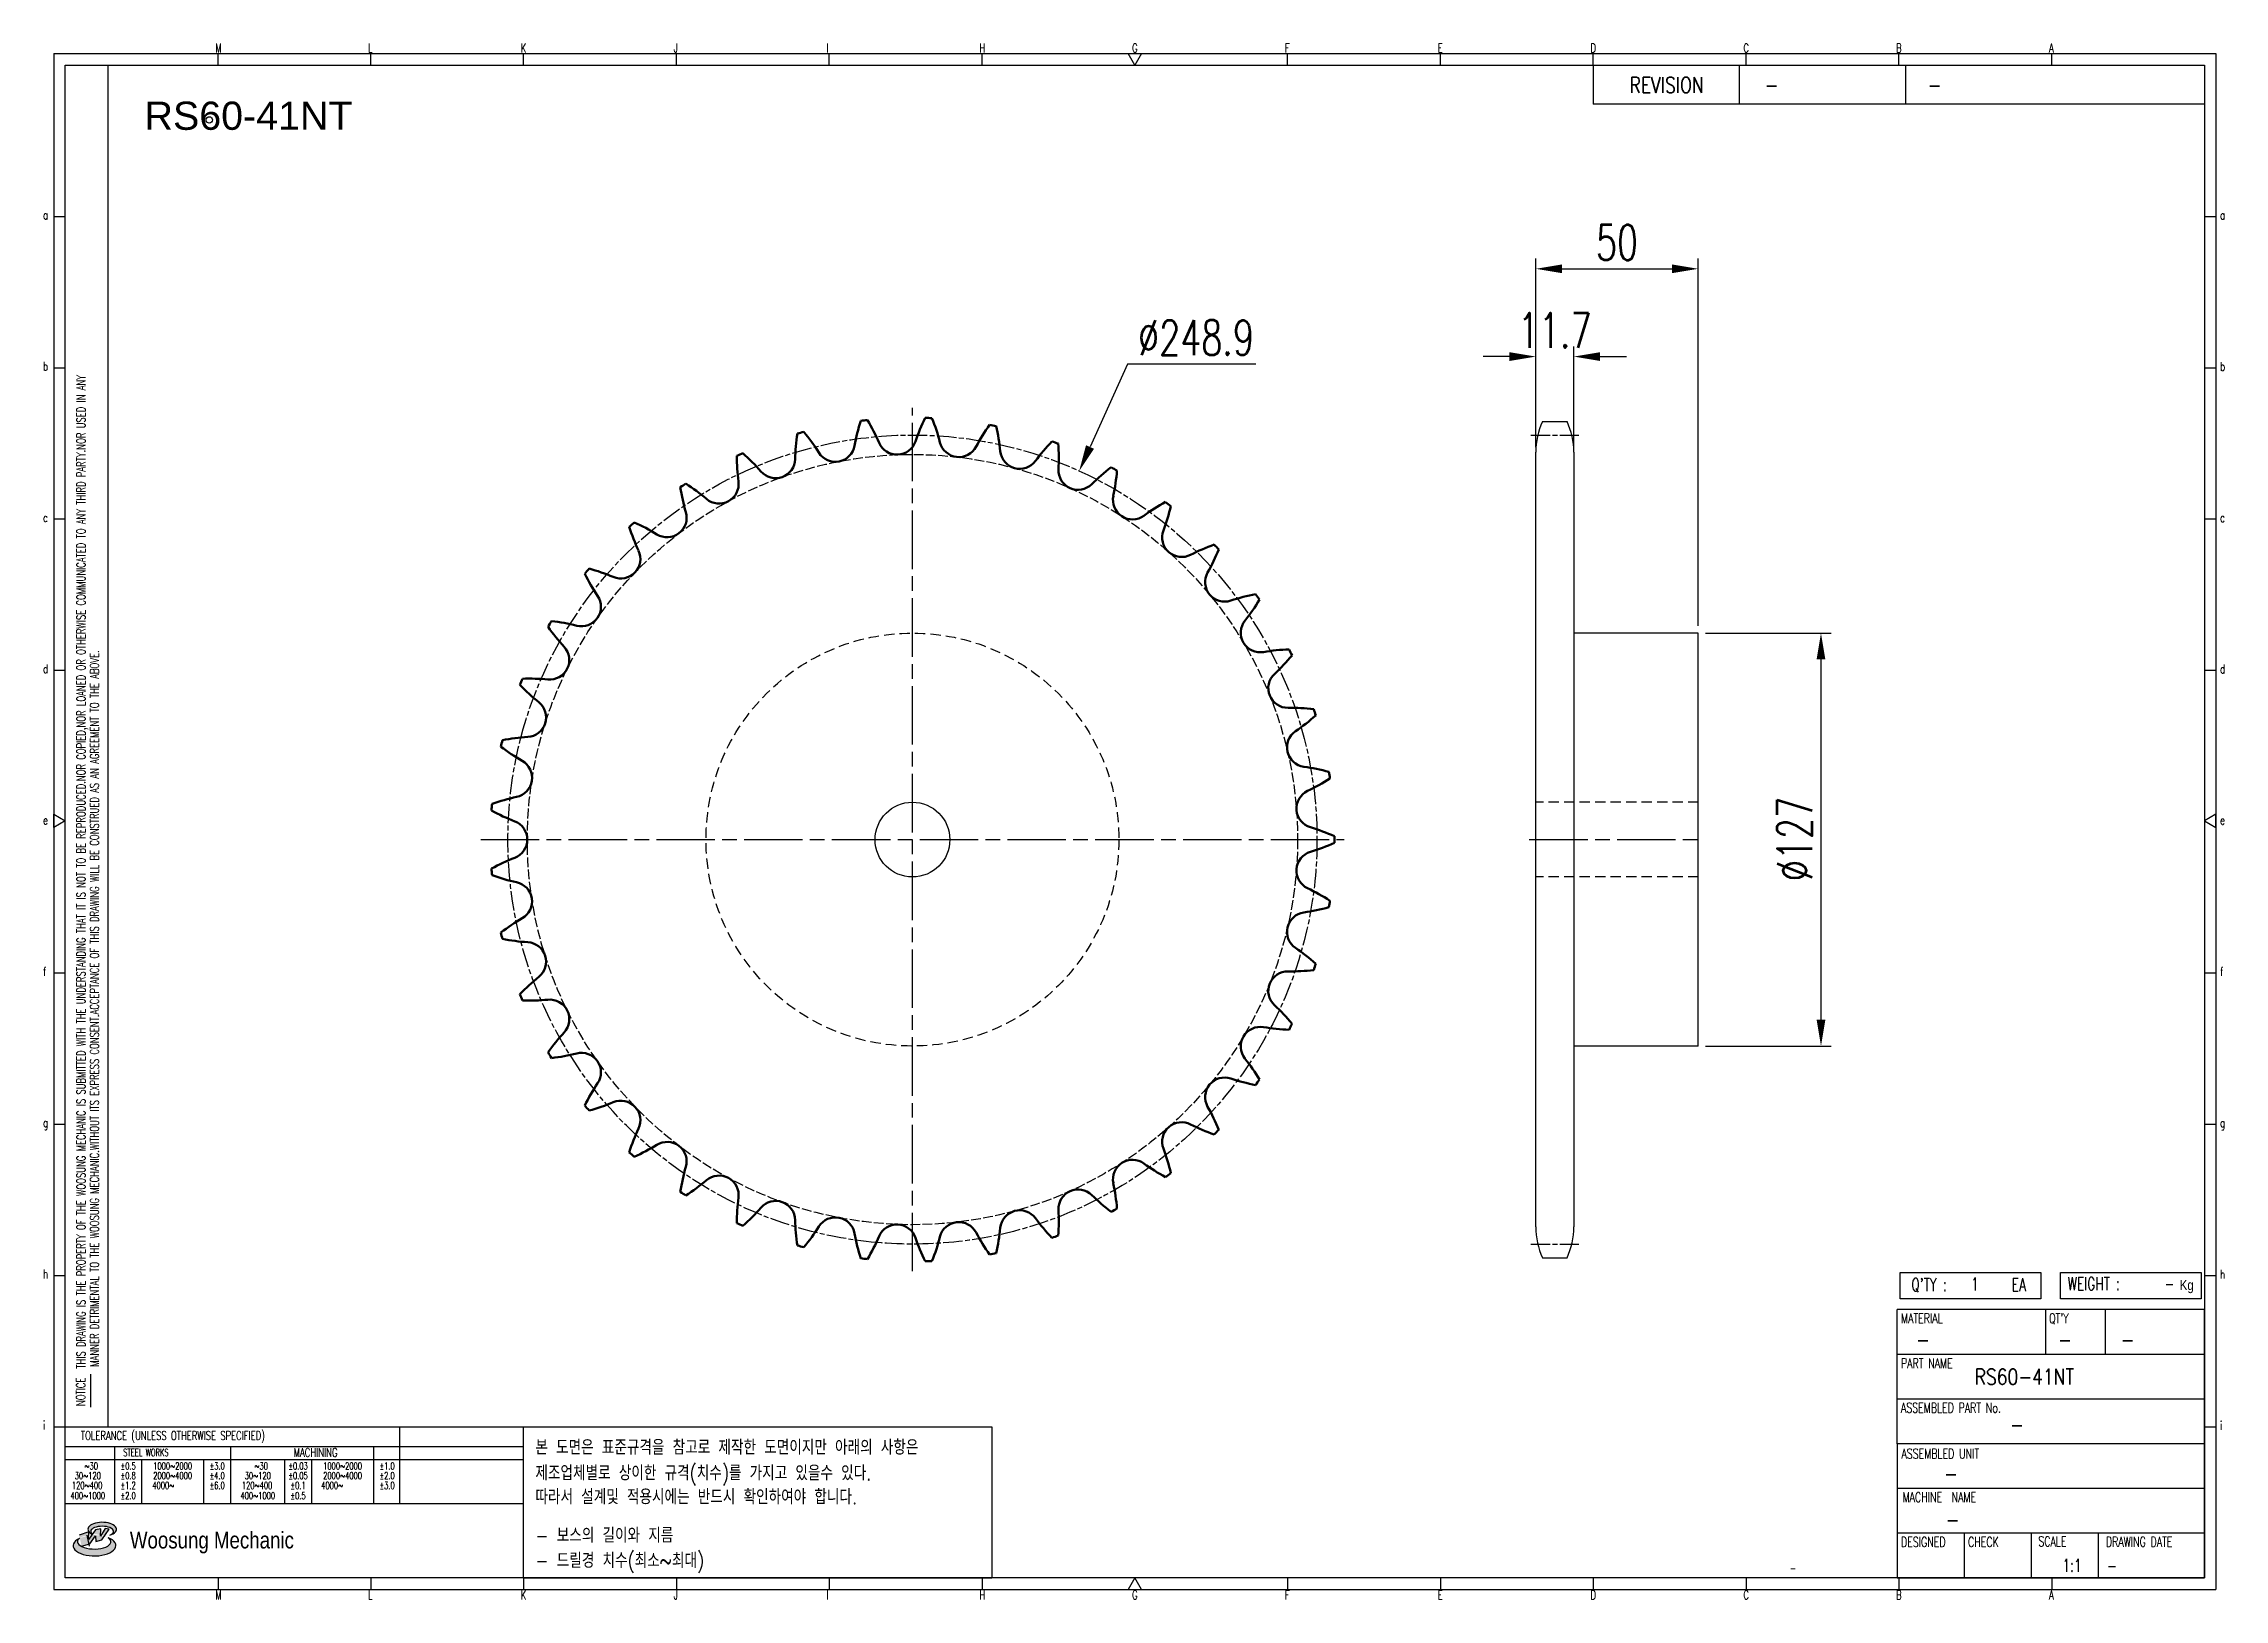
# Model space of a CAD drawing. Header units: millimetres. Extents: x 24104 to 24774, y 29 to 507.
import ezdxf
from ezdxf.enums import TextEntityAlignment as Align

# ---------------------------------------------------------------- set-up
doc = ezdxf.new("R2010")
doc.units = ezdxf.units.MM
for name, pattern in [('AM_ISO02W050', [7.5, 6, -1.5]), ('AM_ISO02W050x2', [3.75, 3, -0.75]), ('AM_ISO08W050', [18, 12, -1.5, 3, -1.5]), ('AM_ISO08W050x2', [9, 6, -0.75, 1.5, -0.75]), ('HIDDEN', [9.525, 6.35, -3.175])]:
    doc.linetypes.add(name, pattern=pattern)
for name, color, linetype, lineweight in [('AM_0N', 7, 'Continuous', 50), ('AM_3N', 6, 'AM_ISO02W050', 25), ('AM_7', 4, 'AM_ISO08W050', 25), ('AM_7N', 4, 'AM_ISO08W050', 25)]:
    doc.layers.add(name, color=color, linetype=linetype, lineweight=lineweight)
for name, color, linetype in [('HL', 2, 'HIDDEN'), ('S-DIM', 7, 'Continuous'), ('TITLE', 7, 'Continuous'), ('도면레이아웃', 7, 'Continuous')]:
    doc.layers.add(name, color=color, linetype=linetype)
doc.styles.add('HAN', font='ROMANS.shx', dxfattribs={"width": 0.7, "bigfont": 'whgtxt.shx'})
doc.styles.add('HKD_ST2', font='romans.shx', dxfattribs={"width": 0.7, "height": 4, "bigfont": '@extfont2.shx'})
doc.styles.add('HSG', font='SIMPLEX.shx', dxfattribs={"width": 0.7, "bigfont": 'HSG.shx'})
doc.styles.add('ROMANS', font='romans.shx', dxfattribs={"width": 0.7, "bigfont": 'whgtxt.shx'})
doc.styles.add('SLDTEXTSTYLE4', font='arial.ttf', dxfattribs={"width": 0.8})
doc.styles.get("Standard").update_dxf_attribs({"font": 'arial.ttf'})
doc.dimstyles.new('APP23', dxfattribs={"dimscale": 4.5, "dimtxt": 2.4, "dimasz": 1.8, "dimexe": 0.7, "dimexo": 0.5, "dimgap": 0.6, "dimtad": 1, "dimtoh": 1, "dimdec": 1, "dimrnd": 0.01, "dimzin": 9, "dimdsep": 46, "dimtxsty": 'HSG', "dimcen": 0, "dimclrd": 1, "dimclre": 1, "dimclrt": 256, "dimazin": 2, "dimtp": 1, "dimtm": 1, "dimtfac": 0.5, "dimtdec": 1, "dimtix": 1, "dimtofl": 0, "dimtmove": 0, "dimatfit": 3, "dimfxl": 0, "dimtvp": 1, "dimtolj": 2, "dimlwd": -1, "dimlwe": -1, "dimarcsym": 0})

# ---------------------------------------------------------------- blocks, each defined once
blk = doc.blocks.new('SUYWSHJH')
at = {"layer": '도면레이아웃'}
h = blk.add_hatch(color=10, dxfattribs=at)
h.paths.add_polyline_path([(1.544, 35.177), (1.554, 34.966), (1.779, 35.034), (2.054, 35.422), (1.908, 35.446), (1.728, 35.167), (1.741, 35.439), (1.547, 35.405), (1.292, 35.041), (1.295, 35.33), (0.943, 35.208), (1.03, 34.8), (1.336, 34.885)])
edge = h.paths.add_edge_path()
edge.add_ellipse((1.795, 35.421), major_axis=(-0.53, 0), ratio=0.487785, start_angle=122.36065, end_angle=403.39574)
edge.add_line((1.411, 35.244), (1.419, 35.261))
edge.add_ellipse((1.798, 35.344), major_axis=(-0.423, 0), ratio=0.444396, start_angle=131.58977, end_angle=386.19408, ccw=False)
edge = h.paths.add_edge_path()
edge.add_ellipse((1.512, 34.815), major_axis=(-0.793, 0), ratio=0.480113, start_angle=314.67633, end_angle=590.85213)
edge.add_ellipse((1.501, 34.958), major_axis=(-0.62, 0), ratio=0.43311, start_angle=331.7024, end_angle=574.42495, ccw=False)
for p, q in [((0, 90.118), (80.15, 90.118)), ((0, 90.118), (0, 33.191)), ((6.089, 89.693), (6.089, 90.118)), ((11.753, 89.693), (11.753, 90.118)), ((17.418, 89.693), (17.418, 90.118)), ((23.082, 89.693), (23.082, 90.118)), ((28.746, 89.693), (28.746, 90.118)), ((34.411, 89.693), (34.411, 90.118)), ((45.739, 89.693), (45.739, 90.118)), ((51.404, 89.693), (51.404, 90.118)), ((57.068, 89.693), (57.068, 90.118)), ((62.732, 89.693), (62.732, 90.118)), ((68.397, 89.693), (68.397, 90.118)), ((74.061, 89.693), (74.061, 90.118)), ((80.15, 90.118), (80.15, 33.191)), ((0, 84.085), (0.425, 84.085)), ((79.725, 84.085), (80.15, 84.085)), ((0, 78.478), (0.425, 78.478)), ((79.725, 78.478), (80.15, 78.478)), ((0, 72.87), (0.425, 72.87)), ((79.725, 72.87), (80.15, 72.87)), ((0, 67.262), (0.425, 67.262)), ((79.725, 67.262), (80.15, 67.262)), ((0, 56.047), (0.425, 56.047)), ((79.725, 56.047), (80.15, 56.047)), ((0, 50.439), (0.425, 50.439)), ((79.725, 50.439), (80.15, 50.439)), ((0, 44.832), (0.425, 44.832)), ((79.725, 44.832), (80.15, 44.832)), ((1.377, 39.947), (1.377, 41.174)), ((0, 39.224), (0.425, 39.224)), ((79.725, 39.224), (80.15, 39.224)), ((0, 33.191), (80.15, 33.191)), ((6.089, 33.616), (6.089, 33.191)), ((11.753, 33.616), (11.753, 33.191)), ((17.418, 33.616), (17.418, 33.191)), ((23.082, 33.616), (23.082, 33.191)), ((28.746, 33.616), (28.746, 33.191)), ((34.411, 33.616), (34.411, 33.191)), ((45.739, 33.616), (45.739, 33.191)), ((51.404, 33.616), (51.404, 33.191)), ((57.068, 33.616), (57.068, 33.191)), ((62.732, 33.616), (62.732, 33.191)), ((68.397, 33.616), (68.397, 33.191)), ((74.061, 33.616), (74.061, 33.191))]:
    blk.add_line(p, q)
at = {"color": 2}
for p, q in [((2.017, 39.224), (2.017, 89.693)), ((0.425, 39.224), (17.418, 39.224)), ((12.816, 39.224), (12.816, 36.382)), ((17.418, 33.616), (17.418, 39.224)), ((0.425, 38.487), (17.418, 38.487)), ((0.425, 38.012), (17.418, 38.012)), ((2.257, 38.487), (2.257, 36.382)), ((3.257, 38.012), (3.257, 36.382)), ((5.557, 38.012), (5.557, 36.382)), ((6.557, 38.5), (6.557, 36.382)), ((8.557, 38.012), (8.557, 36.382)), ((9.557, 38.026), (9.557, 36.382)), ((11.857, 38.487), (11.857, 36.382)), ((0.425, 36.382), (17.418, 36.382))]:
    blk.add_line(p, q, dxfattribs=at)
at = {"color": 6, "ltscale": 0.5}
for p, q in [((57.068, 89.693), (57.068, 88.246)), ((62.47, 89.693), (62.47, 88.246)), ((68.635, 89.693), (68.635, 88.246)), ((79.725, 88.246), (57.068, 88.246)), ((68.336, 38.59), (68.336, 43.563)), ((79.725, 43.563), (68.336, 43.563)), ((73.827, 43.563), (73.827, 41.905)), ((76.037, 43.563), (76.037, 41.905)), ((79.725, 38.59), (79.725, 43.563)), ((79.725, 41.905), (68.336, 41.905)), ((79.725, 40.248), (68.336, 40.248)), ((68.336, 38.59), (68.336, 33.616)), ((79.725, 38.59), (68.336, 38.59)), ((79.725, 33.616), (79.725, 38.59)), ((79.725, 36.932), (68.336, 36.932)), ((79.725, 35.274), (68.336, 35.274)), ((70.822, 33.616), (70.822, 35.274)), ((73.309, 33.616), (73.309, 35.274)), ((75.796, 33.616), (75.796, 35.274)), ((68.336, 33.616), (79.725, 33.616))]:
    blk.add_line(p, q, dxfattribs=at)
for points in [[(40.075, 89.693), (39.83, 90.118), (40.32, 90.118)], [(0.425, 89.693), (79.725, 89.693), (79.725, 33.616), (0.425, 33.616)], [(0.425, 61.679), (0, 61.433), (0, 61.924)], [(79.725, 61.679), (80.15, 61.433), (80.15, 61.924)], [(40.075, 33.616), (39.83, 33.191), (40.32, 33.191)]]:
    blk.add_lwpolyline(points, close=True)
at = {"layer": 'TITLE', "color": 20}
for p, q in [((68.449, 43.961), (68.449, 44.936)), ((68.449, 44.936), (73.654, 44.936)), ((73.654, 44.936), (73.654, 43.961)), ((74.39, 43.961), (74.39, 44.936)), ((74.39, 44.936), (79.595, 44.936)), ((79.595, 44.936), (79.595, 43.961)), ((73.654, 43.961), (68.449, 43.961)), ((79.595, 43.961), (74.39, 43.961))]:
    blk.add_line(p, q, dxfattribs=at)
at = {"layer": '도면레이아웃'}
for p, q in [((1.295, 35.33), (0.943, 35.208)), ((1.03, 34.8), (1.336, 34.885)), ((1.224, 35.208), (1.311, 34.8)), ((1.224, 35.208), (1.224, 35.208)), ((1.547, 35.405), (1.292, 35.041)), ((1.292, 35.041), (1.295, 35.33)), ((1.336, 34.885), (1.544, 35.177)), ((1.419, 35.261), (1.411, 35.244)), ((1.544, 35.177), (1.554, 34.966)), ((1.741, 35.439), (1.547, 35.405)), ((1.554, 34.966), (1.779, 35.034)), ((1.908, 35.446), (1.728, 35.167)), ((1.728, 35.167), (1.741, 35.439)), ((1.779, 35.034), (2.054, 35.422)), ((2.054, 35.422), (1.908, 35.446))]:
    blk.add_line(p, q, dxfattribs=at)
for centre, major_axis, ratio, start_param, end_param in [((1.795, 35.421), (-0.53, 0), 0.487785, 2.135596, 7.040584), ((1.512, 34.815), (-0.793, 0), 0.480113, 5.492138, 10.312315), ((1.501, 34.958), (-0.62, 0), 0.43311, 5.789299, 10.025607), ((1.798, 35.344), (-0.423, 0), 0.444396, 2.296675, 6.740358)]:
    blk.add_ellipse(centre, major_axis=major_axis, ratio=ratio, start_param=start_param, end_param=end_param, dxfattribs=at)
at = {"color": 4, "style": 'HKD_ST2', "width": 0.7}
for s, p in [('M', (5.988, 90.164)), ('L', (11.652, 90.164)), ('K', (17.316, 90.164)), ('J', (22.981, 90.164)), ('I', (28.645, 90.164)), ('H', (34.309, 90.164)), ('G', (39.974, 90.164)), ('F', (45.638, 90.164)), ('E', (51.302, 90.164)), ('D', (56.967, 90.164)), ('C', (62.631, 90.164)), ('B', (68.295, 90.164)), ('A', (73.96, 90.164)), ('a', (-0.395, 83.976)), ('a', (80.305, 83.97)), ('b', (-0.395, 78.368)), ('b', (80.305, 78.362)), ('c', (-0.395, 72.76)), ('c', (80.305, 72.754)), ('d', (-0.395, 67.153)), ('d', (80.305, 67.147)), ('e', (-0.395, 61.545)), ('e', (80.305, 61.539)), ('f', (-0.395, 55.937)), ('f', (80.305, 55.931)), ('g', (-0.395, 50.33)), ('g', (80.305, 50.324)), ('h', (-0.395, 44.722)), ('h', (80.305, 44.716)), ('i', (-0.395, 39.114)), ('i', (80.305, 39.108)), ('M', (5.988, 32.824)), ('L', (11.652, 32.824)), ('K', (17.316, 32.824)), ('J', (22.981, 32.824)), ('I', (28.645, 32.824)), ('H', (34.309, 32.824)), ('G', (39.974, 32.824)), ('F', (45.638, 32.824)), ('E', (51.302, 32.824)), ('D', (56.967, 32.824)), ('C', (62.631, 32.824)), ('B', (68.295, 32.824)), ('A', (73.96, 32.824))]:
    blk.add_text(s, height=0.326, dxfattribs=at).set_placement(p)
for s, height, style, width, p in [('REVISION', 0.5806, 'HAN', 0.8, (58.415, 88.664)), ('-', 0.581, 'HAN', 0.8, (63.426, 88.664)), ('-', 0.581, 'HAN', 0.8, (69.468, 88.664)), ("Q'TY : ", 0.4746, 'HKD_ST2', 0.7, (68.857, 44.253)), ('1', 0.475, 'HKD_ST2', 0.7, (71.071, 44.275)), ('EA', 0.4746, 'HKD_ST2', 0.7, (72.578, 44.253)), ('WEIGHT : ', 0.4746, 'HKD_ST2', 0.7, (74.65, 44.286)), ('-', 0.581, 'HAN', 0.8, (69.029, 42.157)), ('-', 0.581, 'HAN', 0.8, (74.289, 42.157)), ('-', 0.581, 'HAN', 0.8, (76.623, 42.157)), ('-', 0.581, 'HAN', 0.8, (72.515, 39.013)), ('-', 0.581, 'HAN', 0.8, (70.067, 37.189)), ('-', 0.581, 'HAN', 0.8, (70.126, 35.48)), ('1:1', 0.4746, 'HKD_ST2', 0.7, (74.458, 33.848)), ('-', 0.475, 'HKD_ST2', 0.7, (76.112, 33.837))]:
    blk.add_text(s, height=height, dxfattribs=dict(style=style, width=width)).set_placement(p)
at = {"color": 6, "style": 'HKD_ST2', "width": 0.7}
for s, p in [(' THIS DRAWING IS THE PROPERTY OF THE WOOSUNG MECHANIC IS SUBMITTED WITH THE UNDERSTANDING THAT IT IS NOT TO BE REPRODUCED.NOR COPIED,NOR LOANED OR OTHERWISE COMMUNICATED TO ANY THIRD PARTY.NOR USED IN ANY', (1.173, 41.217)), ('MANNER DETRIMENTAL TO THE WOOSUNG MECHANIC.WITHOUT ITS EXPRESS CONSENT.ACCEPTANCE OF THIS DRAWING WILL BE CONSTRUED AS AN AGREEMENT TO THE ABOVE.', (1.672, 41.447))]:
    blk.add_text(s, height=0.326266, rotation=90, dxfattribs=at).set_placement(p)
at = {"style": 'HKD_ST2', "width": 0.7}
blk.add_text('-', height=0.475, dxfattribs=at).set_placement((78.613, 44.286), align=Align.RIGHT)
at = {"color": 4, "style": 'HKD_ST2', "width": 0.7}
for s, height, p in [('MATERIAL', 0.3651, (68.474, 43.425)), ("QT'Y", 0.3651, (73.965, 43.425)), ('PART NAME', 0.3651, (68.474, 41.756)), ('ASSEMBLED PART No.', 0.36511, (68.474, 40.109)), ('ASSEMBLED UNIT', 0.36511, (68.49, 38.408)), ('MACHINE  NAME', 0.36511, (68.532, 36.794)), ('DESIGNED', 0.3651, (68.474, 35.136)), ('CHECK', 0.3651, (70.961, 35.136)), ('SCALE', 0.3651, (73.566, 35.153)), ('DRAWING DATE', 0.36511, (76.071, 35.141))]:
    blk.add_text(s, height=height, dxfattribs=at).set_placement(p, align=Align.TOP_LEFT)
at = {"style": 'HKD_ST2', "width": 0.7}
blk.add_text('NOTICE', height=0.3263, rotation=90, dxfattribs=at).set_placement((1.163, 39.988))
for s, height, style, width, p in [('TOLERANCE (UNLESS OTHERWISE SPECIFIED)', 0.32627, 'HKD_ST2', 0.7, (4.417, 38.896)), ('-', 0.326, 'ROMANS', 0.65, (64.469, 33.975))]:
    blk.add_text(s, height=height, dxfattribs=dict(style=style, width=width)).set_placement(p, align=Align.MIDDLE_CENTER)
at = {"color": 4, "style": 'HKD_ST2', "width": 0.7}
for s, height, p in [('STEEL WORKS', 0.26101, (3.416, 38.268)), ('MACHINING', 0.3263, (9.707, 38.27)), ('%%P0.5', 0.261, (2.757, 37.762)), ('%%P0.8', 0.261, (2.757, 37.411)), ('%%P3.0', 0.261, (6.057, 37.762)), ('%%P4.0', 0.261, (6.057, 37.411)), ('%%P0.03', 0.261, (9.057, 37.762)), ('%%P0.05', 0.261, (9.057, 37.411)), ('%%P1.0', 0.261, (12.357, 37.762)), ('%%P2.0', 0.261, (12.357, 37.411)), ('%%P1.2', 0.261, (2.757, 37.045)), ('%%P2.0', 0.261, (2.757, 36.67)), ('%%P6.0', 0.261, (6.057, 37.045)), ('%%P0.1', 0.261, (9.057, 37.045)), ('%%P0.5', 0.261, (9.057, 36.67)), ('%%P3.0', 0.261, (12.357, 37.045))]:
    blk.add_text(s, height=height, dxfattribs=at).set_placement(p, align=Align.MIDDLE)
for s, height, p in [('30%%126120', 0.261, (1.263, 37.411)), ('%%12630', 0.261, (1.389, 37.762)), ('2000%%1264000', 0.26101, (4.407, 37.411)), ('1000%%1262000', 0.26101, (4.407, 37.762)), ('30%%126120', 0.261, (7.563, 37.411)), ('%%12630', 0.261, (7.689, 37.762)), ('2000%%1264000', 0.26101, (10.707, 37.411)), ('1000%%1262000', 0.26101, (10.707, 37.762)), ('400%%1261000', 0.26101, (1.263, 36.67)), ('120%%126400', 0.26101, (1.237, 37.045)), ('4000%%126', 0.261, (4.061, 37.045)), ('400%%1261000', 0.26101, (7.563, 36.67)), ('120%%126400', 0.26101, (7.537, 37.045)), ('4000%%126', 0.261, (10.321, 37.045))]:
    blk.add_text(s, height=height, dxfattribs=at).set_placement(p, align=Align.MIDDLE_CENTER)
at = {"color": 1, "style": 'SLDTEXTSTYLE4', "width": 0.8}
blk.add_text('Woosung Mechanic', height=0.61957, dxfattribs=at).set_placement((2.822, 34.711))
at = {"layer": 'TITLE', "width": 0.8}
blk.add_text('Kg', height=0.3789, dxfattribs=at).set_placement((78.807, 44.286))
blk = doc.blocks.new('*D2')
at = {"layer": 'Defpoints', "color": 0, "transparency": 16777216}
for p in [(24422.12, 375.68), (24319.55, 148.94)]:
    blk.add_point(p, dxfattribs=at)
at = {"layer": 'S-DIM', "color": 1, "transparency": 16777216}
for p, q in [((24437, 408.57), (24425.46, 383.06)), ((24476.42, 408.57), (24437, 408.57))]:
    blk.add_line(p, q, dxfattribs=at)
blk.add_solid([(24424.23, 383.61), (24426.69, 382.5), (24422.12, 375.68)], dxfattribs=at)
at = {"layer": 'S-DIM', "transparency": 16777216, "insert": (24458.06, 416.67), "char_height": 10.8, "attachment_point": 5, "style": 'HSG'}
blk.add_mtext('\\A2;∅248.9', dxfattribs=at)
blk = doc.blocks.new('*D3')
at = {"layer": 'Defpoints', "color": 0, "transparency": 16777216}
for p in [(24574.27, 410.87), (24562.57, 380.78), (24574.27, 380.78)]:
    blk.add_point(p, dxfattribs=at)
at = {"layer": 'S-DIM', "color": 1, "transparency": 16777216}
for p, q in [((24554.47, 410.87), (24546.37, 410.87)), ((24562.57, 383.03), (24562.57, 414.02)), ((24574.27, 383.03), (24574.27, 414.02)), ((24582.37, 410.87), (24590.47, 410.87))]:
    blk.add_line(p, q, dxfattribs=at)
for points in [[(24554.47, 412.22), (24554.47, 409.52), (24562.57, 410.87)], [(24582.37, 412.22), (24582.37, 409.52), (24574.27, 410.87)]]:
    blk.add_solid(points, dxfattribs=at)
at = {"layer": 'S-DIM', "transparency": 16777216, "insert": (24568.42, 418.97), "char_height": 10.8, "attachment_point": 5, "style": 'HSG'}
blk.add_mtext('\\A2;11.7', dxfattribs=at)
blk = doc.blocks.new('*D4')
at = {"layer": 'Defpoints', "color": 0, "transparency": 16777216}
for p in [(24612.57, 437.87), (24562.57, 380.78), (24612.57, 325.81)]:
    blk.add_point(p, dxfattribs=at)
at = {"layer": 'S-DIM', "color": 1, "transparency": 16777216}
for p, q in [((24562.57, 383.03), (24562.57, 441.02)), ((24570.67, 437.87), (24604.47, 437.87)), ((24612.57, 328.06), (24612.57, 441.02))]:
    blk.add_line(p, q, dxfattribs=at)
for points in [[(24570.67, 439.22), (24570.67, 436.52), (24562.57, 437.87)], [(24604.47, 439.22), (24604.47, 436.52), (24612.57, 437.87)]]:
    blk.add_solid(points, dxfattribs=at)
at = {"layer": 'S-DIM', "transparency": 16777216, "insert": (24587.57, 445.97), "char_height": 10.8, "attachment_point": 5, "style": 'HSG'}
blk.add_mtext('\\A2;50', dxfattribs=at)
blk = doc.blocks.new('*D5')
at = {"layer": 'Defpoints', "color": 0, "transparency": 16777216}
for p in [(24612.57, 325.81), (24612.57, 198.81), (24650.3, 198.81)]:
    blk.add_point(p, dxfattribs=at)
at = {"layer": 'S-DIM', "color": 1, "transparency": 16777216}
for p, q in [((24614.82, 325.81), (24653.45, 325.81)), ((24650.3, 317.71), (24650.3, 206.91)), ((24614.82, 198.81), (24653.45, 198.81))]:
    blk.add_line(p, q, dxfattribs=at)
for points in [[(24648.95, 317.71), (24651.65, 317.71), (24650.3, 325.81)], [(24648.95, 206.91), (24651.65, 206.91), (24650.3, 198.81)]]:
    blk.add_solid(points, dxfattribs=at)
at = {"layer": 'S-DIM', "transparency": 16777216, "insert": (24642.2, 262.5), "char_height": 10.8, "attachment_point": 5, "rotation": 90, "style": 'HSG'}
blk.add_mtext('\\A2;%%c127', dxfattribs=at)

msp = doc.modelspace()

# ---------------------------------------------------------------- linework, layer by layer
for p, q in [((24564.65, 390.94), (24572.18, 390.94)), ((24562.57, 143.17), (24562.57, 381.44)), ((24574.27, 381.44), (24574.27, 143.17)), ((24612.57, 325.81), (24574.27, 325.81)), ((24612.57, 198.81), (24612.57, 325.81)), ((24612.57, 198.81), (24574.27, 198.81)), ((24564.65, 133.67), (24572.18, 133.67))]:
    msp.add_line(p, q)
at = {"color": 4}
msp.add_lwpolyline([(24251.23, 81.71), (24395.29, 81.71), (24395.29, 35.18), (24251.23, 35.18)], close=True, dxfattribs=at)
for centre, radius in [((24154.54, 483.65), 1), ((24370.84, 262.31), 11.5)]:
    msp.add_circle(centre, radius)
for centre, start, end in [((24585.27, 381.44), 155.25994, 180), ((24551.57, 381.44), 0, 24.74006), ((24585.27, 143.17), 180, 204.74006), ((24551.57, 143.17), 335.25994, 0)]:
    msp.add_arc(centre, 22.7, start, end)
at = {"layer": 'AM_0N'}
for centre, radius, start, end in [((24413.56, 372.66), 61.46, 162.53246, 169.87805), ((24370.84, 262.31), 129.78, 96.13196, 97.03877), ((24304.1, 360.03), 61.46, 23.29268, 30.63827), ((24429.9, 364.85), 61.46, 153.75198, 161.09756), ((24370.84, 262.31), 129.78, 87.35147, 88.25828), ((24319.8, 369.07), 61.46, 14.5122, 21.85778), ((24444.86, 354.63), 61.46, 144.97149, 152.31707), ((24370.84, 262.31), 129.78, 78.57099, 79.4778), ((24336.69, 375.61), 61.46, 5.73171, 13.07729), ((24396.21, 377.89), 61.46, 171.31295, 178.65854), ((24370.84, 262.31), 129.78, 104.91245, 105.81926), ((24289.96, 348.69), 61.46, 32.07317, 39.41876), ((24347.14, 384.52), 6.01, 212.07317, 349.87805), ((24366.07, 386.71), 6.01, 203.29268, 341.09756), ((24385.11, 385.98), 6.01, 194.5122, 332.31707), ((24458.09, 342.25), 61.46, 136.191, 143.53659), ((24370.84, 262.31), 129.78, 69.7905, 70.69731), ((24354.39, 379.49), 61.46, 356.95122, 4.2968), ((24370.84, 262.31), 129.78, 113.69294, 114.59975), ((24378.27, 380.41), 61.46, 180.09344, 187.43902), ((24277.72, 335.34), 61.46, 40.85366, 48.19924), ((24328.76, 379.47), 6.01, 220.85366, 358.65854), ((24403.82, 382.35), 6.01, 185.73171, 323.53659), ((24421.76, 375.9), 6.01, 176.95122, 314.7561), ((24469.27, 327.99), 61.46, 127.41051, 134.7561), ((24370.84, 262.31), 129.78, 61.01001, 61.91682), ((24372.47, 380.63), 61.46, 348.17073, 355.51632), ((24370.84, 262.31), 129.78, 122.47342, 123.38023), ((24360.15, 380.16), 61.46, 188.87393, 196.21951), ((24267.67, 320.27), 61.46, 49.63415, 56.97973), ((24311.37, 371.67), 6.01, 229.63415, 7.43902), ((24295.37, 361.31), 6.01, 238.41463, 16.21951), ((24438.51, 366.8), 6.01, 168.17073, 305.97561), ((24478.14, 312.2), 61.46, 118.63002, 125.97561), ((24390.51, 378.99), 61.46, 339.39024, 346.73583), ((24370.84, 262.31), 129.78, 52.22952, 53.13633), ((24370.84, 262.31), 129.78, 131.25391, 132.16072), ((24342.29, 377.15), 61.46, 197.65441, 205), ((24260.03, 303.84), 61.46, 58.41463, 65.76022), ((24453.66, 355.25), 6.01, 159.39024, 297.19512), ((24281.14, 348.63), 6.01, 247.19512, 25), ((24484.5, 295.23), 61.46, 109.84954, 117.19512), ((24408.09, 374.62), 61.46, 330.60976, 337.95534), ((24370.84, 262.31), 129.78, 43.44903, 44.35584), ((24370.84, 262.31), 129.78, 140.0344, 140.94121), ((24325.09, 371.44), 61.46, 206.4349, 213.78049), ((24254.99, 286.44), 61.46, 67.19512, 74.54071), ((24466.88, 341.51), 6.01, 150.60976, 288.41463), ((24269.01, 333.93), 6.01, 255.97561, 33.78049), ((24488.19, 277.5), 61.46, 101.06905, 108.41463), ((24424.8, 367.62), 61.46, 321.82927, 329.17485), ((24370.84, 262.31), 129.78, 34.66855, 35.57536), ((24370.84, 262.31), 129.78, 148.81489, 149.7217), ((24252.66, 268.47), 61.46, 75.97561, 83.3212), ((24477.84, 325.92), 6.01, 141.82927, 279.63415), ((24308.97, 363.18), 61.46, 215.21539, 222.56098), ((24259.27, 317.55), 6.01, 264.7561, 42.56098), ((24489.14, 259.41), 61.46, 92.28856, 99.63415), ((24440.25, 358.15), 61.46, 313.04878, 320.39437), ((24370.84, 262.31), 129.78, 25.88806, 26.79487), ((24370.84, 262.31), 129.78, 157.59538, 158.50219), ((24294.3, 352.55), 61.46, 223.99588, 231.34146), ((24253.11, 250.36), 61.46, 84.7561, 92.10168), ((24486.3, 308.84), 6.01, 133.04878, 270.85366), ((24252.15, 299.87), 6.01, 273.53659, 51.34146), ((24487.31, 241.38), 61.46, 83.50807, 90.85366), ((24370.84, 262.31), 129.78, 17.10757, 18.01438), ((24492.05, 290.67), 6.01, 124.26829, 262.07317), ((24454.06, 346.43), 61.46, 304.26829, 311.61388), ((24370.84, 262.31), 129.78, 166.37586, 167.28267), ((24281.42, 339.81), 61.46, 232.77637, 240.12195), ((24256.31, 232.53), 61.46, 93.53659, 100.88217), ((24247.81, 281.31), 6.01, 282.31707, 60.12195), ((24482.75, 223.85), 61.46, 74.72759, 82.07317), ((24370.84, 262.31), 129.78, 8.32708, 9.23389), ((24262.2, 215.39), 61.46, 102.31707, 109.66266), ((24494.96, 271.84), 6.01, 115.4878, 253.29268), ((24465.93, 332.74), 61.46, 295.4878, 302.83339), ((24370.84, 262.31), 129.78, 175.15635, 176.06316), ((24270.63, 325.26), 61.46, 241.55685, 248.90244), ((24246.35, 262.31), 6.01, 291.09756, 68.90244), ((24475.56, 207.22), 61.46, 65.9471, 73.29268), ((24370.84, 262.31), 129.78, 359.5466, 0.4534), ((24270.63, 199.36), 61.46, 111.09756, 118.44315), ((24494.96, 252.78), 6.01, 106.70732, 244.5122), ((24475.56, 317.4), 61.46, 286.70732, 294.0529), ((24370.84, 262.31), 129.78, 183.93684, 184.84365), ((24262.2, 309.22), 61.46, 250.33734, 257.68293), ((24247.81, 243.3), 6.01, 299.87805, 77.68293), ((24465.93, 191.87), 61.46, 57.16661, 64.5122), ((24370.84, 262.31), 129.78, 350.76611, 351.67292), ((24281.42, 184.8), 61.46, 119.87805, 127.22363), ((24492.05, 233.94), 6.01, 97.92683, 235.73171), ((24482.75, 300.77), 61.46, 277.92683, 285.27241), ((24370.84, 262.31), 129.78, 192.71733, 193.62414), ((24256.31, 292.09), 61.46, 259.11783, 266.46341), ((24252.15, 224.75), 6.01, 308.65854, 86.46341), ((24454.06, 178.18), 61.46, 48.38612, 55.73171), ((24486.3, 215.77), 6.01, 89.14634, 226.95122), ((24487.31, 283.23), 61.46, 269.14634, 276.49193), ((24370.84, 262.31), 129.78, 341.98562, 342.89243), ((24294.3, 172.06), 61.46, 128.65854, 136.00412), ((24370.84, 262.31), 129.78, 201.49781, 202.40462), ((24253.11, 274.26), 61.46, 267.89832, 275.2439), ((24259.27, 207.07), 6.01, 317.43902, 95.2439), ((24440.25, 166.47), 61.46, 39.60563, 46.95122), ((24308.97, 161.43), 61.46, 137.43902, 144.78461), ((24477.84, 198.69), 6.01, 80.36585, 218.17073), ((24489.14, 265.21), 61.46, 260.36585, 267.71144), ((24370.84, 262.31), 129.78, 333.20513, 334.11194), ((24370.84, 262.31), 129.78, 210.2783, 211.18511), ((24252.66, 256.15), 61.46, 276.6788, 284.02439), ((24269.01, 190.69), 6.01, 326.21951, 104.02439), ((24424.8, 156.99), 61.46, 30.82515, 38.17073), ((24466.88, 183.1), 6.01, 71.58537, 209.39024), ((24488.19, 247.12), 61.46, 251.58537, 258.93095), ((24370.84, 262.31), 129.78, 324.42464, 325.33145), ((24325.09, 153.17), 61.46, 146.21951, 153.5651), ((24254.99, 238.18), 61.46, 285.45929, 292.80488), ((24281.14, 175.98), 6.01, 335, 112.80488), ((24370.84, 262.31), 129.78, 219.05879, 219.9656), ((24453.66, 169.37), 6.01, 62.80488, 200.60976), ((24484.5, 229.38), 61.46, 242.80488, 250.15046), ((24408.09, 149.99), 61.46, 22.04466, 29.39024), ((24342.29, 147.47), 61.46, 155, 162.34559), ((24260.03, 220.78), 61.46, 294.23978, 301.58537), ((24295.37, 163.3), 6.01, 343.78049, 121.58537), ((24370.84, 262.31), 129.78, 315.64416, 316.55097), ((24370.84, 262.31), 129.78, 227.83928, 228.74609), ((24360.15, 144.46), 61.46, 163.78049, 171.12607), ((24438.51, 157.82), 6.01, 54.02439, 191.82927), ((24478.14, 212.42), 61.46, 234.02439, 241.36998), ((24390.51, 145.62), 61.46, 13.26417, 20.60976), ((24267.67, 204.35), 61.46, 303.02027, 310.36585), ((24311.37, 152.94), 6.01, 352.56098, 130.36585), ((24421.76, 148.71), 6.01, 45.2439, 183.04878), ((24372.47, 143.98), 61.46, 4.48368, 11.82927), ((24370.84, 262.31), 129.78, 306.86367, 307.77048), ((24370.84, 262.31), 129.78, 236.61977, 237.52658), ((24378.27, 144.21), 61.46, 172.56098, 179.90656), ((24277.72, 189.28), 61.46, 311.80076, 319.14634), ((24328.76, 145.15), 6.01, 1.34146, 139.14634), ((24403.82, 142.27), 6.01, 36.46341, 174.26829), ((24354.39, 145.12), 61.46, 355.7032, 3.04878), ((24469.27, 196.62), 61.46, 225.2439, 232.58949), ((24370.84, 262.31), 129.78, 298.08318, 298.98999), ((24370.84, 262.31), 129.78, 245.40025, 246.30706), ((24396.21, 146.73), 61.46, 181.34146, 188.68705), ((24289.96, 175.92), 61.46, 320.58124, 327.92683), ((24347.14, 140.1), 6.01, 10.12195, 147.92683), ((24413.56, 151.95), 61.46, 190.12195, 197.46754), ((24366.07, 137.91), 6.01, 18.90244, 156.70732), ((24385.11, 138.64), 6.01, 27.68293, 165.4878), ((24444.86, 169.98), 61.46, 207.68293, 215.02851), ((24336.69, 149.01), 61.46, 346.92271, 354.26829), ((24458.09, 182.37), 61.46, 216.46341, 223.809), ((24370.84, 262.31), 129.78, 254.18074, 255.08755), ((24304.1, 164.59), 61.46, 329.36173, 336.70732), ((24429.9, 159.77), 61.46, 198.90244, 206.24802), ((24319.8, 155.55), 61.46, 338.14222, 345.4878), ((24370.84, 262.31), 129.78, 280.5222, 281.42901), ((24370.84, 262.31), 129.78, 289.30269, 290.2095), ((24370.84, 262.31), 129.78, 262.96123, 263.86804), ((24370.84, 262.31), 129.78, 271.74172, 272.64853)]:
    msp.add_arc(centre, radius, start, end, dxfattribs=at)
at = {"layer": 'AM_3N', "linetype": 'AM_ISO02W050x2'}
msp.add_circle((24370.84, 262.31), 118.47, dxfattribs=at)
at = {"layer": 'AM_7', "linetype": 'AM_ISO08W050x2'}
msp.add_circle((24370.84, 262.31), 124.43, dxfattribs=at)
at = {"layer": 'AM_7N', "linetype": 'AM_ISO08W050x2', "ltscale": 3}
for p, q in [((24370.84, 129.53), (24370.84, 395.09)), ((24238.06, 262.31), (24503.62, 262.31)), ((24560.57, 262.31), (24614.57, 262.31))]:
    msp.add_line(p, q, dxfattribs=at)
at = {"layer": 'AM_7N', "linetype": 'AM_ISO08W050x2'}
for p, q in [((24561, 386.74), (24575.83, 386.74)), ((24561, 137.88), (24575.83, 137.88))]:
    msp.add_line(p, q, dxfattribs=at)
at = {"layer": 'HL', "ltscale": 0.5}
for p, q in [((24612.57, 273.81), (24562.57, 273.81)), ((24612.57, 250.81), (24562.57, 250.81))]:
    msp.add_line(p, q, dxfattribs=at)
msp.add_circle((24370.84, 262.31), 63.5, dxfattribs=at)

# ---------------------------------------------------------------- block references
at = {"xscale": 8.298209162604566, "yscale": 8.298209162604566, "zscale": 8.298209162604566}
msp.add_blockref('SUYWSHJH', (24106.7, -243.77), dxfattribs=at)

# ---------------------------------------------------------------- texts
at = {"color": 2}
msp.add_text('RS60-41NT', height=8.67, dxfattribs=at).set_placement((24134.64, 480.62))
at = {"style": 'HAN', "width": 0.8}
msp.add_text('RS60-41NT', height=4.818, dxfattribs=at).set_placement((24697.59, 94.67))
at = {"color": 4, "style": 'HAN', "width": 0.8}
for s, p in [('본 도면은 표준규격을 참고로 제작한 도면이지만 아래의 사항은', (24254.85, 73.1)), ('제조업체별로 상이한 규격(치수)를 가지고 있을수 있다.', (24254.85, 65.2)), ('따라서 설계및 적용시에는 반드시 확인하여야 합니다.', (24254.85, 57.86)), ('- 보스의 길이와 지름', (24254.85, 46.04)), ('- 드릴경 치수(최소~최대)', (24254.85, 38.28))]:
    msp.add_text(s, height=4.5587, dxfattribs=at).set_placement(p)

# ---------------------------------------------------------------- dimensions: what is measured, and where the dimension line sits
at = {"layer": 'S-DIM'}
dim = msp.add_linear_dim(base=(24612.57, 437.87), p1=(24562.57, 380.78), p2=(24612.57, 325.81), dimstyle='APP23', dxfattribs=at)
dim.commit()
dim.dimension.update_dxf_attribs({"geometry": '*D4', "text_midpoint": (24587.57, 445.97)})
dim = msp.add_diameter_dim_2p(p1=(24319.55, 148.94), p2=(24422.12, 375.68), dimstyle='APP23', dxfattribs=at)
dim.commit()
dim.dimension.update_dxf_attribs({"geometry": '*D2', "text_midpoint": (24458.06, 408.57), "dimtype": 131})
dim = msp.add_linear_dim(base=(24574.27, 410.87), p1=(24562.57, 380.78), p2=(24574.27, 380.78), dimstyle='APP23', dxfattribs=at)
dim.commit()
dim.dimension.update_dxf_attribs({"geometry": '*D3', "text_midpoint": (24568.42, 410.87), "dimtype": 128})
dim = msp.add_linear_dim(base=(24650.3, 198.81), p1=(24612.57, 325.81), p2=(24612.57, 198.81), angle=90, text='%%c<>', dimstyle='APP23', dxfattribs=at)
dim.commit()
dim.dimension.update_dxf_attribs({"geometry": '*D5', "text_midpoint": (24650.3, 262.5), "dimtype": 128})

doc.saveas('drawing.dxf')
